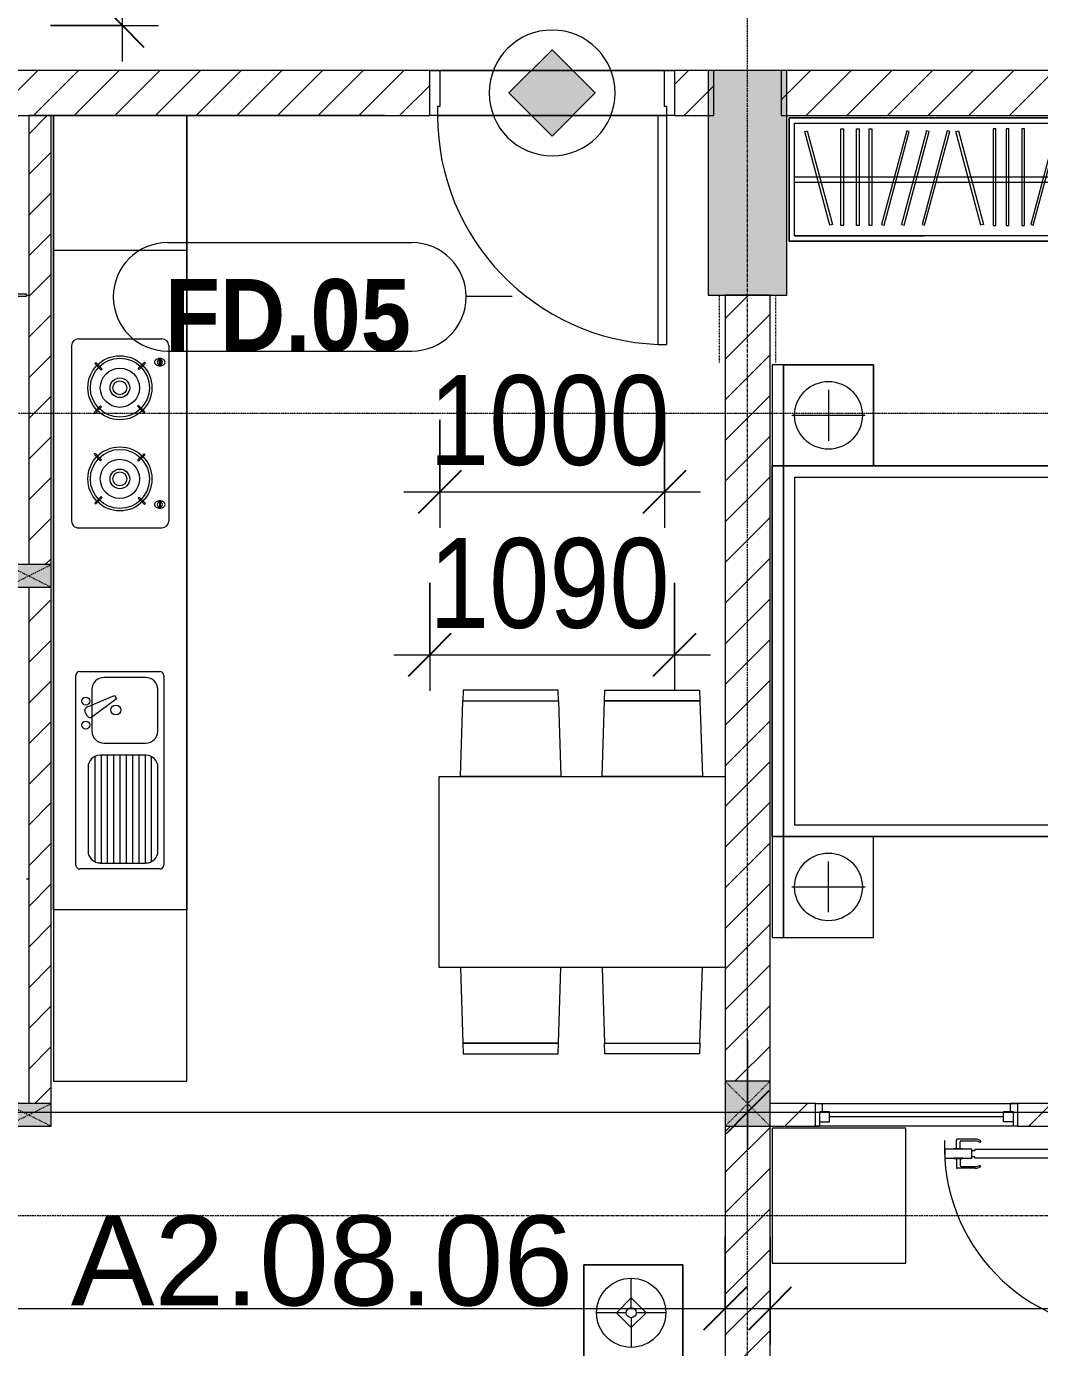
# Model space of a CAD drawing. Header units: millimetres. Extents: x 1591 to 239055, y -15958 to 83255.
# Drawn here: x 153622 to 158132, y 27851 to 33734 of the extents above; entities that cross this region are included whole.
import ezdxf

# ---------------------------------------------------------------- set-up
doc = ezdxf.new("R2010")
doc.units = ezdxf.units.MM
for name, pattern in [('Dash', [6, 3, -3]), ('Dash 1_8_', [6.35, 3.175, -3.175]), ('Dash Dot 3_16_', [7.9375, 4.7625, -1.5875, 0, -1.5875]), ('Grid Line', [22.225, 12.7, -3.175, 3.175, -3.175])]:
    doc.linetypes.add(name, pattern=pattern)
for name, color, linetype, lineweight in [('0-1', 250, 'Continuous', 5), ('A-ANNO-DIMS', 211, 'Continuous', 9), ('A-ANNO-DIMS-160', 211, 'Continuous', 9), ('A-ANNO-NOTE', 131, 'Continuous', 9), ('A-AREA', 32, 'Dash 1_8_', 9), ('A-AREA-IDEN', 2, 'Continuous', 9), ('A-DETL-GENF-1', 9, 'Continuous', 9), ('A-DETL-GENF-2', 1, 'Continuous', 9), ('A-DOOR-1', 254, 'Continuous', 9), ('A-DOOR-2', 9, 'Continuous', 9), ('A-DOOR-3', 1, 'Continuous', 9), ('A-DOOR-FRAM-1', 1, 'Continuous', 9), ('A-DOOR-IDEN', 31, 'Continuous', 9), ('A-FLOR-2', 9, 'Continuous', 9), ('A-GLAZ-1', 254, 'Continuous', 9), ('A-GLAZ-2', 9, 'Continuous', 9), ('A-GLAZ-CURT-1', 254, 'Continuous', 9), ('A-GLAZ-CURT-2', 9, 'Continuous', 9), ('A-WALL', 113, 'Continuous', 9), ('A-WALL-1', 253, 'Continuous', 18), ('A-WALL-2', 9, 'Continuous', 9), ('A-WALL-3', 113, 'Continuous', 18), ('A-WALL-PATT-1', 10, 'Continuous', 9), ('A-WALL-PATT-2', 111, 'Continuous', 9), ('G-ANNO-SYMB-1', 111, 'Dash Dot 3_16_', 18), ('G-IMPT-1', 254, 'Continuous', 9), ('I-FURN', 30, 'Continuous', 9), ('I-FURN-1', 254, 'Continuous', 9), ('S-COLS', 52, 'Continuous', 9), ('S-COLS-1', 52, 'Continuous', 5), ('S-COLS-2', 250, 'Continuous', 18), ('S-COLS-3', 254, 'Continuous', 9), ('S-COLS-4', 253, 'Continuous', 18), ('S-COLS-5', 52, 'Continuous', 18), ('S-COLS-HDLN', 52, 'Dash', 9), ('S-COLS-HDLN-1', 9, 'Dash', 9), ('S-GRID-1', 1, 'Grid Line', 9)]:
    doc.layers.add(name, color=color, linetype=linetype, lineweight=lineweight)
doc.styles.add('Arial_13', font='arial_0.ttf', dxfattribs={"height": 400})
doc.styles.add('Arial_B_5', font='arialbd_0.ttf', dxfattribs={"width": 0.9, "height": 320})
doc.styles.add('UTM Avo', font='UTM Avo.ttf', dxfattribs={"width": 0.9, "height": 400})
doc.dimstyles.new('1_Dim_chi_tiet_2_5', dxfattribs={"dimscale": 304.8, "dimtxt": 399.720379, "dimasz": 0.629921, "dimexe": 0.524934, "dimexo": 0.0625, "dimgap": 0.052493, "dimtad": 1, "dimdec": 0, "dimrnd": 5, "dimzin": 0, "dimdsep": 46, "dimtxsty": 'UTM Avo', "dimblk1": 'OBLIQUE', "dimblk2": 'OBLIQUE', "dimsah": 1, "dimcen": 0.09, "dimdle": 0.524934, "dimazin": 0, "dimtfac": 1, "dimtdec": 4, "dimtix": 1, "dimtmove": 0, "dimatfit": 3, "dimfxl": 1.049869, "dimfxlon": 1, "dimtvp": 1, "dimtolj": 1, "dimtzin": 0, "dimarcsym": 2})
pattern_1 = [(45, (0, 0), (-90.50967, 90.50967), [])]
pattern_2 = [(45, (95879.7, 0), (-90.50967, 90.50967), [])]

# ---------------------------------------------------------------- blocks, each defined once
blk = doc.blocks.new('NCV_TKTC_KET CAU_rvt-1-TKCS_MB TẦNG 6-8')
at = {"layer": 'S-COLS-1'}
blk.add_hatch(color=256, dxfattribs=at).paths.add_polyline_path([(60777.6, 32536.9), (61127.6, 32536.9), (61127.6, 33536.9), (60777.6, 33536.9)])
at = {"layer": 'S-COLS-2'}
for p, q in [((61127.6, 33536.9), (60777.6, 33536.9)), ((60777.6, 33536.9), (60777.6, 32536.9)), ((61127.6, 32536.9), (61127.6, 33536.9)), ((60777.6, 32536.9), (61127.6, 32536.9))]:
    blk.add_line(p, q, dxfattribs=at)
blk = doc.blocks.new('M_Fixed - 900 x 1400-901190-TKCS_MB TẦNG 6-8')
at = {"layer": 'A-GLAZ-2'}
for p, q in [((-450, 63), (-431, 63)), ((-431, 63), (-431, 0)), ((431, 63), (431, 0)), ((448.9, 63), (431, 63)), ((-431, 44), (-387, 44)), ((-387, 44), (-387, 0)), ((-387, 22), (387, 22)), ((387, 44), (387, 0)), ((431, 44), (387, 44)), ((-450, -37), (-418, -37)), ((-431, 0), (-387, 0)), ((-418, 0), (-418, -37)), ((387, 0), (431, 0)), ((418, 0), (418, -37)), ((450, -37), (418, -37))]:
    blk.add_line(p, q, dxfattribs=at)
blk = doc.blocks.new('GIUONG NGU-2TAB-1600x2000 - GIUONG NGU-2TAB-1600x2000-885815-TKCS_MB TẦNG 6-8')
at = {"layer": 'I-FURN-1'}
for p, q in [((458.5, 0), (8.5, 0)), ((8.5, 0), (8.5, -50)), ((458.5, -50), (458.5, 0)), ((2108.2, 0), (458.5, 0)), ((458.5, 0), (458.5, -50)), ((458.5, 0), (2108.2, 0)), ((2108.2, -50), (2108.2, 0)), ((458.5, -50), (8.5, -50)), ((8.5, -50), (8.5, -450.3)), ((8.5, -50), (458.5, -50)), ((458.5, -50), (8.5, -50)), ((8.5, -50), (8.5, -450.3)), ((458.5, -450.3), (458.5, -50)), ((2108.2, -50), (458.5, -50)), ((458.5, -50), (458.5, -1938.9)), ((458.5, -50), (2108.2, -50)), ((458.5, -1938.9), (458.5, -50)), ((458.5, -450.3), (458.5, -50)), ((458.5, -50), (2108.2, -50)), ((2558.2, 0), (2108.2, 0)), ((2108.2, 0), (2108.2, -50)), ((2558.2, -50), (2108.2, -50)), ((2108.2, -50), (2108.2, -450.3)), ((2108.2, -1938.9), (2108.2, -50)), ((2108.2, -50), (2558.2, -50)), ((2108.2, -50), (2558.2, -50)), ((2108.2, -450.3), (2108.2, -50)), ((2108.2, -50), (2108.2, -1938.9)), ((2558.2, -50), (2558.2, 0)), ((2558.2, -450.3), (2558.2, -50)), ((2558.2, -50), (2558.2, -450.3)), ((233.5, -86.8), (233.5, -413.5)), ((508.5, -100), (2058.2, -100)), ((508.5, -1938.9), (508.5, -100)), ((2058.2, -100), (2058.2, -1938.9)), ((2333.2, -86.8), (2333.2, -413.5)), ((120.2, -250.2), (346.8, -250.2)), ((2446.5, -250.2), (2219.8, -250.2)), ((8.5, -450.3), (458.5, -450.3)), ((8.5, -450.3), (458.5, -450.3)), ((2108.2, -450.3), (2558.2, -450.3)), ((2558.2, -450.3), (2108.2, -450.3)), ((1997.1, -2000), (569.6, -2000)), ((569.6, -2050), (1997.1, -2050)), ((1997.1, -2050), (569.6, -2050))]:
    blk.add_line(p, q, dxfattribs=at)
for centre in [(233.5, -250.2), (2333.2, -250.2)]:
    blk.add_circle(centre, 150.7, dxfattribs=at)
for centre, radius, start, end in [((569.6, -1938.9), 111.1, 180, 270), ((569.6, -1938.9), 111.1, 180, 270), ((569.6, -1938.9), 61.1, 180, 270), ((1997.1, -1938.9), 111.1, 270, 360), ((1997.1, -1938.9), 61.1, 270, 0), ((1997.1, -1938.9), 111.1, 270, 0)]:
    blk.add_arc(centre, radius, start, end, dxfattribs=at)
blk = doc.blocks.new('TU QUAN AO-SUITE ROOM_3 - TU QUAN AO-SUITE ROOM_3-885817-TKCS_MB TẦNG 6-8')
at = {"layer": 'I-FURN-1'}
for p, q in [((0, 0), (-550, 0)), ((-550, 0), (-550, -1500)), ((-550, -1500), (-550, 0)), ((-550, 0), (0, 0)), ((0, -1500), (0, 0)), ((0, 0), (0, -1500)), ((-550, -24), (-550, -576)), ((-526, -24), (-24, -24)), ((-526, -1476), (-526, -24)), ((-526, -24), (-526, -600)), ((-287, -24), (-287, -576)), ((-263, -24), (-263, -576)), ((-24, -24), (-24, -1476)), ((-478.3, -181.1), (-61.3, -69.4)), ((-58.2, -80.9), (-475.2, -192.7)), ((-61.3, -69.4), (-58.2, -80.9)), ((-480.1, -229.7), (-50.1, -229.7)), ((-480.1, -241.7), (-480.1, -229.7)), ((-475.2, -192.7), (-478.3, -181.1)), ((-50.1, -229.7), (-50.1, -241.7)), ((-50.1, -241.7), (-480.1, -241.7)), ((-480.1, -299.2), (-50.1, -299.2)), ((-480.1, -311.2), (-480.1, -299.2)), ((-50.1, -311.2), (-480.1, -311.2)), ((-50.1, -299.2), (-50.1, -311.2)), ((-480.1, -356.4), (-50.1, -356.4)), ((-480.1, -368.4), (-480.1, -356.4)), ((-50.1, -368.4), (-480.1, -368.4)), ((-475.2, -411.5), (-478.3, -423.1)), ((-58.2, -523.3), (-475.2, -411.5)), ((-50.1, -356.4), (-50.1, -368.4)), ((-478.3, -423.1), (-61.3, -534.9)), ((-475.2, -500.3), (-478.3, -511.9)), ((-478.3, -511.9), (-61.3, -623.6)), ((-58.2, -612.1), (-475.2, -500.3)), ((-61.3, -534.9), (-58.2, -523.3)), ((-287, -576), (-287, -1476)), ((-263, -576), (-263, -1476)), ((-526, -1476), (-526, -600)), ((-475.2, -591.5), (-478.3, -603.1)), ((-478.3, -603.1), (-61.3, -714.9)), ((-58.2, -703.3), (-475.2, -591.5)), ((-61.3, -623.6), (-58.2, -612.1)), ((-61.3, -714.9), (-58.2, -703.3)), ((-478.3, -853.9), (-61.3, -742.1)), ((-58.2, -753.7), (-475.2, -865.5)), ((-61.3, -742.1), (-58.2, -753.7)), ((-475.2, -865.5), (-478.3, -853.9)), ((-480.1, -908.6), (-480.1, -920.6)), ((-480.1, -908.6), (-480.1, -920.6)), ((-50.1, -908.6), (-480.1, -908.6)), ((-480.1, -920.6), (-50.1, -920.6)), ((-50.1, -920.6), (-50.1, -908.6)), ((-480.1, -965.8), (-480.1, -977.8)), ((-480.1, -965.8), (-480.1, -977.8)), ((-50.1, -965.8), (-480.1, -965.8)), ((-480.1, -977.8), (-50.1, -977.8)), ((-50.1, -977.8), (-50.1, -965.8)), ((-480.1, -1035.3), (-480.1, -1047.3)), ((-480.1, -1035.3), (-480.1, -1047.3)), ((-50.1, -1035.3), (-480.1, -1035.3)), ((-480.1, -1047.3), (-50.1, -1047.3)), ((-50.1, -1047.3), (-50.1, -1035.3)), ((-475.2, -1075.3), (-478.3, -1086.9)), ((-478.3, -1086.9), (-61.3, -1198.6)), ((-58.2, -1187.1), (-475.2, -1075.3)), ((-475.2, -1166.5), (-478.3, -1178.1)), ((-58.2, -1278.3), (-475.2, -1166.5)), ((-478.3, -1178.1), (-61.3, -1289.9)), ((-61.3, -1198.6), (-58.2, -1187.1)), ((-61.3, -1289.9), (-58.2, -1278.3)), ((-480.1, -1320.5), (-480.1, -1332.5)), ((-480.1, -1320.5), (-480.1, -1332.5)), ((-50.1, -1320.5), (-480.1, -1320.5)), ((-480.1, -1332.5), (-50.1, -1332.5)), ((-50.1, -1332.5), (-50.1, -1320.5)), ((-480.1, -1386.9), (-480.1, -1398.9)), ((-480.1, -1386.9), (-480.1, -1398.9)), ((-50.1, -1386.9), (-480.1, -1386.9)), ((-480.1, -1398.9), (-50.1, -1398.9)), ((-50.1, -1398.9), (-50.1, -1386.9)), ((-550, -1500), (0, -1500)), ((0, -1500), (-550, -1500)), ((-24, -1476), (-526, -1476))]:
    blk.add_line(p, q, dxfattribs=at)
blk = doc.blocks.new('MAY GIAT - MAY GIAT_dwg-348053-TKCS_MB TẦNG 6-8')
at = {"layer": 'G-IMPT-1', "flags": 128}
blk.add_lwpolyline([(5, 596.6), (5, 2.3), (605, 2.3), (605, 596.6)], close=True, dxfattribs=at)
blk = doc.blocks.new('MAY GIAT - MAY GIAT-348233-TKCS_MB TẦNG 6-8')
at = {"layer": 'I-FURN-1'}
for p, q in [((5, 596.6), (5, 2.3)), ((605, 596.6), (5, 596.6)), ((605, 2.3), (605, 596.6)), ((5, 2.3), (605, 2.3))]:
    blk.add_line(p, q, dxfattribs=at)
blk.add_blockref('MAY GIAT - MAY GIAT_dwg-348053-TKCS_MB TẦNG 6-8', (0, 0))
blk = doc.blocks.new('HE BEP A - HE BEP A-885794-TKCS_MB TẦNG 6-8')
at = {"layer": 'I-FURN'}
for p, q in [((765.9, 605.3), (3.5, 605.3)), ((3.5, 605.3), (3.5, 11)), ((765.9, 11), (765.9, 605.3)), ((765.9, 605.3), (4303.5, 605.3)), ((765.9, 11), (765.9, 605.3)), ((3703.5, 605.3), (3703.5, 11)), ((948.4, 131.7), (948.4, 487.8)), ((965.9, 505.3), (1810.5, 505.3)), ((1828, 487.8), (1828, 131.7)), ((2467.5, 494.2), (2467.5, 122.2)), ((3279.1, 524.2), (2497.5, 524.2)), ((3309.1, 494.2), (3309.1, 122.2)), ((979.9, 419.9), (1450.3, 419.9)), ((1401.8, 451.1), (1028.4, 451.1)), ((1747.9, 434.2), (1562.5, 434.2)), ((1706.2, 324.4), (1627.3, 429.4)), ((1644.6, 463.3), (1632.2, 456.1)), ((1670.1, 454.1), (1721.6, 333.3)), ((2578, 421.2), (2573.6, 416.8)), ((2573.6, 416.8), (2602.8, 387.7)), ((2607.1, 392.1), (2578, 421.2)), ((2795.6, 424), (2766.5, 394.9)), ((2770.8, 390.5), (2800, 419.6)), ((2800, 419.6), (2795.6, 424)), ((2976.7, 419.6), (2981.1, 424)), ((3005.8, 390.5), (2976.7, 419.6)), ((2981.1, 424), (3010.2, 394.9)), ((3169.5, 392.1), (3198.6, 421.2)), ((3203, 416.8), (3173.9, 387.7)), ((3198.6, 421.2), (3203, 416.8)), ((975, 397.7), (975, 193.3)), ((975, 391.9), (1455.1, 391.9)), ((975, 363.9), (1455.1, 363.9)), ((1455.1, 193.3), (1455.1, 397.7)), ((1509.1, 380.9), (1509.1, 194.2)), ((1801.3, 194.2), (1801.3, 380.9)), ((2602.8, 387.7), (2607.1, 392.1)), ((2766.5, 394.9), (2770.8, 390.5)), ((3010.2, 394.9), (3005.8, 390.5)), ((3173.9, 387.7), (3169.5, 392.1)), ((975, 335.9), (1455.1, 335.9)), ((975, 307.9), (1455.1, 307.9)), ((1721.6, 333.3), (1706.2, 324.4)), ((975, 279.9), (1455.1, 279.9)), ((975, 251.9), (1455.1, 251.9)), ((975, 223.9), (1455.1, 223.9)), ((975, 195.9), (1455.1, 195.9)), ((2570.9, 199.3), (2600, 228.4)), ((2575.3, 194.9), (2570.9, 199.3)), ((2604.4, 224), (2575.3, 194.9)), ((2600, 228.4), (2604.4, 224)), ((2763.7, 226.8), (2768.1, 231.2)), ((2792.8, 197.7), (2763.7, 226.8)), ((2768.1, 231.2), (2797.2, 202)), ((2797.2, 202), (2792.8, 197.7)), ((3008.5, 231.2), (2979.4, 202)), ((2979.4, 202), (2983.8, 197.7)), ((2983.8, 197.7), (3012.9, 226.8)), ((3012.9, 226.8), (3008.5, 231.2)), ((3176.6, 228.4), (3172.2, 224)), ((3172.2, 224), (3201.4, 194.9)), ((3205.8, 199.3), (3176.6, 228.4)), ((3201.4, 194.9), (3205.8, 199.3)), ((981.5, 167.9), (1448.7, 167.9)), ((1028.4, 139.9), (1401.8, 139.9)), ((1562.5, 140.8), (1747.9, 140.8)), ((2555.1, 133.3), (2555.1, 129.3)), ((2587.6, 133.3), (2555.1, 133.3)), ((2555.1, 129.3), (2587.6, 129.3)), ((2587.6, 129.3), (2587.6, 133.3)), ((3189, 129.3), (3189, 133.3)), ((3189, 133.3), (3221.5, 133.3)), ((3221.5, 129.3), (3189, 129.3)), ((3221.5, 133.3), (3221.5, 129.3)), ((1810.5, 114.2), (965.9, 114.2)), ((3279.1, 92.2), (2497.5, 92.2)), ((3.5, 11), (765.9, 11)), ((4303.5, 11), (765.9, 11))]:
    blk.add_line(p, q, dxfattribs=at)
for centre, radius in [((1589.4, 460.9), 17.8), ((1696.1, 460.9), 17.8), ((2685.4, 309.4), 142.6), ((2685.4, 309.4), 131.3), ((3091.2, 309.4), 142.6), ((3091.2, 309.4), 131.3), ((2685.4, 309.4), 87.2), ((2685.4, 309.4), 43.6), ((3091.2, 309.4), 87.2), ((3091.2, 309.4), 43.6), ((1656.3, 327.5), 22.2), ((2685.4, 309.4), 30.9), ((3091.2, 309.4), 30.9)]:
    blk.add_circle(centre, radius, dxfattribs=at)
for centre, radius, start, end in [((965.9, 487.8), 17.5, 90, 180), ((1810.5, 487.8), 17.5, 0, 90), ((2497.5, 494.2), 30, 90, 180), ((3279.1, 494.2), 30, 360, 90), ((1028.4, 397.7), 53.3, 90, 180), ((1401.8, 397.7), 53.3, 360, 90), ((1562.5, 380.9), 53.3, 90, 180), ((1641, 440.7), 17.8, 119.9521, 219.46175), ((1653.4, 447.9), 17.8, 20.53791, 119.9521), ((1747.9, 380.9), 53.3, 360, 90), ((1028.4, 193.3), 53.3, 180, 270), ((1401.8, 193.3), 53.3, 270, 360), ((1562.5, 194.2), 53.3, 180, 270), ((1747.9, 194.2), 53.3, 270, 360), ((965.9, 131.7), 17.5, 180, 270), ((1810.5, 131.7), 17.5, 270, 360), ((2497.5, 122.2), 30, 180, 270), ((2588.6, 131.7), 33.5, 163.94189, 180), ((2588.6, 131.7), 33.5, 180, 196.05811), ((2580.1, 134.1), 24.7, 145.20397, 163.94189), ((2580.1, 129.2), 24.7, 196.05811, 214.79603), ((2571.3, 131.3), 11.6, 9.9102, 170.0898), ((2571.3, 131.3), 11.6, 189.71775, 350.28225), ((2574.8, 137.9), 18.1, 120.79762, 145.20397), ((2571.4, 143.6), 11.5, 90, 120.79762), ((2571.4, 143.6), 11.5, 59.20238, 90), ((2568, 137.9), 18.1, 34.79603, 59.20238), ((2562.6, 134.1), 24.7, 16.05811, 34.79603), ((2562.6, 129.2), 24.7, 325.20397, 343.94189), ((2554.1, 131.7), 33.5, 0, 16.05811), ((2554.1, 131.7), 33.5, 343.94189, 0), ((3222.5, 131.7), 33.5, 163.94189, 180), ((3222.5, 131.7), 33.5, 180, 196.05811), ((3214, 134.1), 24.7, 145.20397, 163.94189), ((3214, 129.2), 24.7, 196.05811, 214.79603), ((3208.7, 137.9), 18.1, 120.79762, 145.20397), ((3205.3, 131.3), 11.6, 9.9102, 170.0898), ((3205.3, 131.3), 11.6, 189.71775, 350.28225), ((3205.3, 143.6), 11.5, 90, 120.79762), ((3205.3, 143.6), 11.5, 59.20238, 90), ((3201.9, 137.9), 18.1, 34.79603, 59.20238), ((3196.5, 134.1), 24.7, 16.05811, 34.79603), ((3196.5, 129.2), 24.7, 325.20397, 343.94189), ((3188, 131.7), 33.5, 0, 16.05811), ((3188, 131.7), 33.5, 343.94189, 0), ((3279.1, 122.2), 30, 270, 360), ((2574.8, 125.5), 18.1, 214.79603, 239.20238), ((2571.4, 119.8), 11.5, 239.20238, 270), ((2571.4, 119.8), 11.5, 270, 300.79762), ((2568, 125.5), 18.1, 300.79762, 325.20397), ((3208.7, 125.5), 18.1, 214.79603, 239.20238), ((3205.3, 119.8), 11.5, 239.20238, 270), ((3205.3, 119.8), 11.5, 270, 300.79762), ((3201.9, 125.5), 18.1, 300.79762, 325.20397)]:
    blk.add_arc(centre, radius, start, end, dxfattribs=at)
at = {"layer": 'I-FURN-1'}
for p, q in [((4303.5, 605.3), (3.5, 605.3)), ((3.5, 605.3), (3.5, 11)), ((3.5, 11), (4303.5, 11))]:
    blk.add_line(p, q, dxfattribs=at)
blk = doc.blocks.new('RES_BAN AN 1 - RES_BAN AN 1-V31-TKCS_MB TẦNG 6-8')
at = {"layer": 'I-FURN-1'}
for p, q in [((-425, 1275), (425, 1275)), ((-425, 1.8), (-425, 1275)), ((425, 1275), (425, 1.8)), ((-425, 1180), (-761.9, 1168.8)), ((-425, 732.5), (-425, 1180)), ((425, 1180), (761.9, 1168.8)), ((425, 732.5), (425, 1180)), ((-761.9, 1168.8), (-809.6, 1167.2)), ((-809.6, 1167.2), (-809.6, 745.3)), ((-761.9, 1168.8), (-761.9, 743.8)), ((-761.9, 743.8), (-761.9, 1168.8)), ((761.9, 1168.8), (761.9, 743.8)), ((761.9, 1168.8), (761.9, 743.8)), ((809.6, 1167.2), (761.9, 1168.8)), ((809.6, 745.3), (809.6, 1167.2)), ((-809.6, 745.3), (-761.9, 743.8)), ((-761.9, 743.8), (-425, 732.5)), ((761.9, 743.8), (425, 732.5)), ((761.9, 743.8), (809.6, 745.3)), ((-809.6, 536.9), (-761.9, 538.5)), ((-809.6, 115.1), (-809.6, 536.9)), ((-425, 549.7), (-761.9, 538.5)), ((-761.9, 538.5), (-761.9, 113.5)), ((-761.9, 538.5), (-761.9, 113.5)), ((-425, 102.3), (-425, 549.7)), ((425, 549.7), (761.9, 538.5)), ((425, 102.3), (425, 549.7)), ((761.9, 538.5), (761.9, 113.5)), ((761.9, 538.5), (809.6, 536.9)), ((761.9, 113.5), (761.9, 538.5)), ((809.6, 536.9), (809.6, 115.1)), ((-761.9, 113.5), (-809.6, 115.1)), ((-761.9, 113.5), (-425, 102.3)), ((761.9, 113.5), (425, 102.3)), ((809.6, 115.1), (761.9, 113.5))]:
    blk.add_line(p, q, dxfattribs=at)
blk = doc.blocks.new('LOBBY_SOFA_1 - LOBBY_SOFA_1-V32-TKCS_MB TẦNG 6-8')
at = {"layer": 'I-FURN'}
for p, q in [((-2556, -4.9), (-2556, -660)), ((-708, -660), (-708, -4.9)), ((-2457, -66), (-2457, -660)), ((-807, -66), (-2457, -66)), ((-807, -660), (-807, -66)), ((-807, -143), (-2457, -143)), ((-1907, -143), (-1907, -660)), ((-1357, -143), (-1357, -660)), ((-3128.2, -193.5), (-2688.2, -193.5)), ((-3128.2, -633.5), (-3128.2, -193.5)), ((-2688.2, -193.5), (-2688.2, -633.5)), ((-575.9, -193.5), (-575.9, -633.5)), ((-135.9, -193.5), (-575.9, -193.5)), ((-135.9, -633.5), (-135.9, -193.5)), ((-2915.4, -269), (-2915.4, -401)), ((-348.6, -269), (-348.6, -401)), ((-2915.4, -357), (-2981.4, -423)), ((-2849.4, -423), (-2915.4, -357)), ((-414.6, -423), (-348.6, -357)), ((-348.6, -357), (-282.6, -423)), ((-2937.4, -423), (-3069.4, -423)), ((-2981.4, -423), (-2915.4, -489)), ((-2915.4, -489), (-2849.4, -423)), ((-2915.4, -445), (-2915.4, -577)), ((-2893.4, -423), (-2761.4, -423)), ((-370.6, -423), (-502.6, -423)), ((-348.6, -489), (-414.6, -423)), ((-282.6, -423), (-348.6, -489)), ((-348.6, -445), (-348.6, -577)), ((-326.6, -423), (-194.6, -423)), ((-2688.2, -633.5), (-3128.2, -633.5)), ((-575.9, -633.5), (-135.9, -633.5)), ((-2556, -660), (-708, -660)), ((-1160.3, -1020.5), (-2128.3, -1020.5)), ((-2172.3, -1064.5), (-2172.3, -1504.5)), ((-1116.3, -1504.5), (-1116.3, -1064.5)), ((-2128.3, -1548.5), (-1160.3, -1548.5))]:
    blk.add_line(p, q, dxfattribs=at)
for centre, radius in [((-2915.4, -423), 154), ((-348.6, -423), 154), ((-2915.4, -423), 22), ((-348.6, -423), 22)]:
    blk.add_circle(centre, radius, dxfattribs=at)
for centre, start, end in [((-2128.3, -1064.5), 90, 180), ((-1160.3, -1064.5), 0, 90), ((-2128.3, -1504.5), 180, 270), ((-1160.3, -1504.5), 270, 0)]:
    blk.add_arc(centre, 44, start, end, dxfattribs=at)
at = {"layer": 'I-FURN-1'}
for p, q in [((-2556, -4.9), (-2556, -660)), ((-708, -660), (-708, -4.9)), ((-2688.2, -193.5), (-3128.2, -193.5)), ((-3128.2, -193.5), (-3128.2, -633.5)), ((-2688.2, -633.5), (-2688.2, -193.5)), ((-135.9, -193.5), (-575.9, -193.5)), ((-575.9, -193.5), (-575.9, -633.5)), ((-135.9, -633.5), (-135.9, -193.5)), ((-3128.2, -633.5), (-2688.2, -633.5)), ((-575.9, -633.5), (-135.9, -633.5)), ((-2556, -660), (-708, -660)), ((-1160.3, -1020.5), (-2128.3, -1020.5)), ((-2172.3, -1064.5), (-2172.3, -1504.5)), ((-1116.3, -1504.5), (-1116.3, -1064.5)), ((-2128.3, -1548.5), (-1160.3, -1548.5))]:
    blk.add_line(p, q, dxfattribs=at)
for centre, start, end in [((-2128.3, -1064.5), 90, 180), ((-1160.3, -1064.5), 0, 90), ((-2128.3, -1504.5), 180, 270), ((-1160.3, -1504.5), 270, 0)]:
    blk.add_arc(centre, 44, start, end, dxfattribs=at)
blk = doc.blocks.new('System Panel - Glazed-647900-TKCS_MB TẦNG 6-8')
at = {"layer": 'A-GLAZ-CURT-2'}
for p, q in [((221.3, 5), (-221.3, 5)), ((-221.3, 5), (-221.3, -5)), ((221.3, -5), (221.3, 5)), ((-221.3, -5), (221.3, -5))]:
    blk.add_line(p, q, dxfattribs=at)
blk = doc.blocks.new('G1_SOF - BO TRU - 100x200-745959-TKCS_MB TẦNG 6-8')
at = {"layer": 'S-COLS'}
blk.add_hatch(color=256, dxfattribs=at).paths.add_polyline_path([(-50, 100), (-50, -100), (50, -100), (50, 100)])
at = {"layer": 'S-COLS-4'}
for p, q in [((50, 100), (-50, 100)), ((-50, 100), (-50, -100)), ((50, -100), (50, 100)), ((-50, -100), (50, -100))]:
    blk.add_line(p, q, dxfattribs=at)
at = {"layer": 'S-COLS-HDLN-1'}
for p, q in [((50, 100), (-50, -100)), ((-50, 100), (50, -100))]:
    blk.add_line(p, q, dxfattribs=at)
blk = doc.blocks.new('DOOR_CW_01 CANH MO-PANEL KINH - DIG_01-900x2200-CỬA NHÔM KÍNH-901215-TKCS_MB TẦNG 6-8')
at = {"layer": 'A-DETL-GENF-1'}
for p, q in [((-397, -182), (-397, -62)), ((-397, -62), (-357, -62)), ((-357, -62), (-357, -182)), ((-357, -182), (-397, -182)), ((-397, -196), (-391, -196)), ((-397, -738), (-397, -196)), ((-391, -196), (-391, -182)), ((-391, -182), (-363, -182)), ((-363, -182), (-363, -196)), ((-357, -196), (-363, -196)), ((-357, -196), (-357, -738)), ((-442, -737), (-442, -816.5)), ((-434, -799.5), (-434, -737)), ((-433.9, -711.2), (-427.3, -715.8)), ((-397, -738), (-391, -738)), ((-357, -752), (-397, -752)), ((-397, -752), (-397, -872)), ((-391, -752), (-391, -738)), ((-363, -752), (-391, -752)), ((-357, -738), (-363, -738)), ((-363, -738), (-363, -752)), ((-357, -872), (-357, -752)), ((-320.1, -711.2), (-326.7, -715.8)), ((-320, -799.5), (-320, -737)), ((-312, -737), (-312, -816.5)), ((-399, -820.5), (-438, -820.5)), ((-399, -803.5), (-430, -803.5)), ((-399, -792.2), (-399, -831.8)), ((-397, -792.2), (-399, -792.2)), ((-397, -792.2), (-397, -831.8)), ((-357, -792.2), (-357, -831.8)), ((-357, -792.2), (-355, -792.2)), ((-355, -792.2), (-355, -831.8)), ((-355, -803.5), (-324, -803.5)), ((-355, -820.5), (-316, -820.5)), ((-399, -831.8), (-397, -831.8)), ((-397, -872), (-357, -872)), ((-355, -831.8), (-357, -831.8))]:
    blk.add_line(p, q, dxfattribs=at)
blk.add_circle((-407, -60), 10, dxfattribs=at)
for centre, radius, start, end in [((-407, -60), 814, 268, 0), ((-397, -737), 45, 145, 180), ((-397, -737), 37, 145, 180), ((-357, -737), 37, 0, 35), ((-357, -737), 45, 360, 35), ((-438, -816.5), 4, 180, 270), ((-430, -799.5), 4, 180, 270), ((-324, -799.5), 4, 270, 0), ((-316, -816.5), 4, 270, 0)]:
    blk.add_arc(centre, radius, start, end, dxfattribs=at)
at = {"layer": 'A-DOOR-2'}
for p, q in [((-450, -50), (-450, 50)), ((-450, 50), (-400, 50)), ((-400, 50), (-400, 0)), ((400, 0), (400, 50)), ((400, 50), (450, 50)), ((450, 50), (450, -50)), ((-410, -50), (-450, -50)), ((-410, 0), (-410, -50)), ((-400, 0), (-410, 0)), ((-407, -50), (-382, -50)), ((410, 0), (400, 0)), ((410, -50), (410, 0)), ((450, -50), (410, -50))]:
    blk.add_line(p, q, dxfattribs=at)
blk = doc.blocks.new('NCV_TKTC_TANG 6 - 8_rvt-2-TKCS_MB TẦNG 6-8')
at = {"layer": 'A-WALL-PATT-1'}
h = blk.add_hatch(dxfattribs=at)
h.set_pattern_fill('FP_1', color=256, style=0, pattern_type=2)
h.set_pattern_definition(pattern_1)
h.paths.add_polyline_path([(57848.4, 28936.9), (57852.6, 28936.9), (57852.6, 31236.9), (57752.6, 31236.9), (57752.6, 28936.9)])
h.paths.add_polyline_path([(57852.6, 31336.9), (57852.6, 33336.9), (57752.6, 33336.9), (57752.6, 31336.9), (57757.3, 31336.9)])
h = blk.add_hatch(dxfattribs=at)
h.set_pattern_fill('FP_1', color=256, style=0, pattern_type=2)
h.set_pattern_definition(pattern_1)
h.paths.add_polyline_path([(65852.6, 28836.9), (65852.6, 28936.9), (65054.2, 28936.9), (65054.2, 28836.9), (65785.9, 28836.9)])
h.paths.add_polyline_path([(64254.2, 28836.9), (64254.2, 28936.9), (63954.6, 28936.9), (63954.6, 28836.9), (64173.9, 28836.9)])
h.paths.add_polyline_path([(62752.6, 28836.9), (63054.6, 28836.9), (63054.6, 28936.9), (62752.6, 28936.9), (62752.6, 28861.8)])
h.paths.add_polyline_path([(62552.6, 28836.9), (62552.6, 28936.9), (62154.6, 28936.9), (62154.6, 28836.9)])
h.paths.add_polyline_path([(61052.6, 28836.9), (61254.6, 28836.9), (61254.6, 28936.9), (61052.6, 28936.9)])
at = {"layer": 'A-FLOR-2'}
for p, q in [((60582.6, 33536.9), (59582.6, 33536.9)), ((57862.6, 33336.9), (57852.6, 33336.9)), ((58456.9, 33336.9), (57862.6, 33336.9)), ((59337.8, 33336.9), (58456.9, 33336.9)), ((60592.6, 33336.9), (59572.6, 33336.9)), ((59572.6, 33336.9), (60592.6, 33336.9)), ((57742.6, 32536.9), (57752.6, 32536.9)), ((57752.6, 29936.9), (57742.6, 29936.9))]:
    blk.add_line(p, q, dxfattribs=at)
at = {"layer": 'A-WALL-1'}
for p, q in [((57752.6, 33336.9), (57752.6, 31336.9)), ((57852.6, 33336.9), (57752.6, 33336.9)), ((57852.6, 31336.9), (57852.6, 33336.9)), ((57752.6, 31236.9), (57752.6, 28936.9)), ((57852.6, 28936.9), (57852.6, 31236.9)), ((61254.6, 28936.9), (61052.6, 28936.9)), ((61254.6, 28836.9), (61254.6, 28936.9)), ((62552.6, 28936.9), (62154.6, 28936.9)), ((62154.6, 28936.9), (62154.6, 28836.9)), ((61052.6, 28836.9), (61254.6, 28836.9)), ((62154.6, 28836.9), (62552.6, 28836.9))]:
    blk.add_line(p, q, dxfattribs=at)
at = {"layer": 'A-WALL-2'}
for p, q in [((61254.6, 28936.9), (62154.6, 28936.9)), ((62154.6, 28836.9), (61254.6, 28836.9))]:
    blk.add_line(p, q, dxfattribs=at)
at = {"layer": 'A-DOOR-1', "rotation": 269.9999999999989}
blk.add_blockref('DOOR_CW_01 CANH MO-PANEL KINH - DIG_01-900x2200-CỬA NHÔM KÍNH-901215-TKCS_MB TẦNG 6-8', (62702.6, 28336.9), dxfattribs=at)
at = {"layer": 'A-GLAZ-1', "rotation": 180}
blk.add_blockref('M_Fixed - 900 x 1400-901190-TKCS_MB TẦNG 6-8', (61704.6, 28899.9), dxfattribs=at)
at = {"layer": 'A-GLAZ-CURT-1', "rotation": 180}
blk.add_blockref('System Panel - Glazed-647900-TKCS_MB TẦNG 6-8', (57521.3, 32536.9), dxfattribs=at)
at = {"layer": 'I-FURN-1'}
for name, p, rotation in [('HE BEP A - HE BEP A-885794-TKCS_MB TẦNG 6-8', (58467.9, 29033.4), 90.00000000000026), ('TU QUAN AO-SUITE ROOM_3 - TU QUAN AO-SUITE ROOM_3-885817-TKCS_MB TẦNG 6-8', (61137.6, 33326.9), 89.9999999999998), ('GIUONG NGU-2TAB-1600x2000 - GIUONG NGU-2TAB-1600x2000-885815-TKCS_MB TẦNG 6-8', (61062.6, 29668.6), 90.00000000000065), ('RES_BAN AN 1 - RES_BAN AN 1-V31-TKCS_MB TẦNG 6-8', (60854.3, 29968.2), 90.00000000000026), ('MAY GIAT - MAY GIAT-348233-TKCS_MB TẦNG 6-8', (61659.2, 28222), 90), ('LOBBY_SOFA_1 - LOBBY_SOFA_1-V32-TKCS_MB TẦNG 6-8', (60857.5, 25090.4), 270.0000000000005)]:
    blk.add_blockref(name, p, dxfattribs=dict(at, rotation=rotation))
at = {"layer": 'S-COLS-3', "rotation": 89.99999999999945}
for p in [(57752.6, 31286.9), (57752.6, 28886.9)]:
    blk.add_blockref('G1_SOF - BO TRU - 100x200-745959-TKCS_MB TẦNG 6-8', p, dxfattribs=at)
blk = doc.blocks.new('G1_SOF - BO TRU - 200x200-3056268-TKCS_MB TẦNG 6-8')
at = {"layer": 'S-COLS'}
blk.add_hatch(color=256, dxfattribs=at).paths.add_polyline_path([(100, -100), (100, 100), (-100, 100), (-100, -100)])
at = {"layer": 'S-COLS-5'}
for p, q in [((100, 100), (-100, 100)), ((-100, 100), (-100, -100)), ((100, -100), (100, 100)), ((-100, -100), (100, -100))]:
    blk.add_line(p, q, dxfattribs=at)
at = {"layer": 'S-COLS-HDLN'}
for p, q in [((100, 100), (-100, -100)), ((-100, 100), (100, -100))]:
    blk.add_line(p, q, dxfattribs=at)
blk = doc.blocks.new('FD_05 - FD_05-1000x2200mm-835433-TKCS_MB TẦNG 6-8')
at = {"layer": 'A-DETL-GENF-2'}
for p, q in [((510, -100), (470, -100)), ((470, -100), (470, -1120)), ((510, -1120), (510, -100)), ((470, -1120), (510, -1120))]:
    blk.add_line(p, q, dxfattribs=at)
blk.add_arc((510, -100), 1020, 180, 267.75253, dxfattribs=at)
at = {"layer": 'A-DOOR-FRAM-1'}
for p, q in [((-545, 100), (-500, 100)), ((-545, -100), (-545, 100)), ((-500, 100), (-500, -60)), ((500, 100), (545, 100)), ((500, -60), (500, 100)), ((545, 100), (545, -100)), ((-510, -100), (-545, -100)), ((-500, -60), (-510, -60)), ((-510, -60), (-510, -100)), ((510, -60), (500, -60)), ((510, -100), (510, -60)), ((545, -100), (510, -100))]:
    blk.add_line(p, q, dxfattribs=at)
blk = doc.blocks.new('DIMBLOCK32-TKCS_MB TẦNG 6-8')
at = {"layer": 'A-ANNO-DIMS-160'}
for p, q in [((148632.3, 29218.9), (148632.3, 28738.9)), ((148632.3, 28898.9), (148632.3, 29218.9)), ((156832.3, 29218.9), (156832.3, 28738.9)), ((156832.3, 28898.9), (156832.3, 29218.9)), ((148632.3, 28898.9), (156832.3, 28898.9))]:
    blk.add_line(p, q, dxfattribs=at)
at = {"layer": 'A-ANNO-DIMS-160', "lineweight": 25}
for p, q in [((148632.3, 28898.9), (148728.3, 28994.9)), ((156832.3, 28898.9), (156928.3, 28994.9)), ((148632.3, 28898.9), (148536.3, 28802.9)), ((156832.3, 28898.9), (156736.3, 28802.9))]:
    blk.add_line(p, q, dxfattribs=at)
at = {"layer": 'A-ANNO-DIMS-160', "color": 0, "insert": (152184.5, 29418.5), "char_height": 400, "width": 1314.636, "attachment_point": 1, "line_spacing_factor": 1.110334, "style": 'UTM Avo'}
blk.add_mtext('8200', dxfattribs=at)
blk = doc.blocks.new('_Oblique')
at = {"color": 0, "linetype": 'ByBlock', "lineweight": -2}
blk.add_line((-0.5, -0.5), (0.5, 0.5), dxfattribs=at)
blk = doc.blocks.new('DIMBLOCK33-TKCS_MB TẦNG 6-8')
at = {"layer": 'A-ANNO-DIMS-160'}
for p, q in [((156832.3, 29218.9), (156832.3, 28738.9)), ((156832.3, 28898.9), (156832.3, 29218.9)), ((165032.3, 29218.9), (165032.3, 28738.9)), ((165032.3, 28898.9), (165032.3, 29218.9)), ((156832.3, 28898.9), (165032.3, 28898.9))]:
    blk.add_line(p, q, dxfattribs=at)
at = {"layer": 'A-ANNO-DIMS-160', "lineweight": 25}
for p, q in [((156832.3, 28898.9), (156928.3, 28994.9)), ((165032.3, 28898.9), (165128.3, 28994.9)), ((156832.3, 28898.9), (156736.3, 28802.9)), ((165032.3, 28898.9), (164936.3, 28802.9))]:
    blk.add_line(p, q, dxfattribs=at)
at = {"layer": 'A-ANNO-DIMS-160', "color": 0, "insert": (160384.5, 29418.5), "char_height": 400, "width": 1314.636, "attachment_point": 1, "line_spacing_factor": 1.110334, "style": 'UTM Avo'}
blk.add_mtext('8200', dxfattribs=at)
blk = doc.blocks.new('HDNDCT_GHI CHÚ CỬA CHỐNG CHÁY EI30 - HDNDCT_GHI CHÚ CỬA CHỐNG CHÁY EI30-2461928-TKCS_MB TẦNG 6-8')
at = {"layer": 'A-ANNO-NOTE'}
blk.add_hatch(color=256, dxfattribs=at).paths.add_polyline_path([(-1.2, 0), (0, 1.2), (1.2, 0), (0, -1.2)])
for p, q in [((0, 1.2), (-1.2, 0)), ((1.2, 0), (0, 1.2)), ((-1.2, 0), (0, -1.2)), ((0, -1.2), (1.2, 0))]:
    blk.add_line(p, q, dxfattribs=at)
for start, end in [(360, 180), (180, 360)]:
    blk.add_arc((0, 0), 1.75, start, end, dxfattribs=at)
blk = doc.blocks.new('DIMBLOCK113-TKCS_MB TẦNG 6-8')
at = {"layer": 'A-ANNO-DIMS-160'}
for p, q in [((148732.3, 28344.6), (148732.3, 27864.6)), ((148732.3, 28024.6), (148732.3, 28344.6)), ((156732.3, 28344.6), (156732.3, 27864.6)), ((156732.3, 28024.6), (156732.3, 28344.6)), ((148572.3, 28024.6), (156892.3, 28024.6))]:
    blk.add_line(p, q, dxfattribs=at)
at = {"layer": 'A-ANNO-DIMS-160', "lineweight": 25}
for p, q in [((148732.3, 28024.6), (148828.3, 28120.6)), ((156732.3, 28024.6), (156828.3, 28120.6)), ((148732.3, 28024.6), (148636.3, 27928.6)), ((156732.3, 28024.6), (156636.3, 27928.6))]:
    blk.add_line(p, q, dxfattribs=at)
at = {"layer": 'A-ANNO-DIMS-160', "color": 0, "insert": (152184.5, 28544.2), "char_height": 400, "width": 1314.636, "attachment_point": 1, "line_spacing_factor": 1.110334, "style": 'UTM Avo'}
blk.add_mtext('8000', dxfattribs=at)
blk = doc.blocks.new('DIMBLOCK114-TKCS_MB TẦNG 6-8')
at = {"layer": 'A-ANNO-DIMS-160'}
for p, q in [((156932.3, 28344.6), (156932.3, 27864.6)), ((156932.3, 28024.6), (156932.3, 28344.6)), ((164932.3, 28344.6), (164932.3, 27864.6)), ((164932.3, 28024.6), (164932.3, 28344.6)), ((156772.3, 28024.6), (165092.3, 28024.6))]:
    blk.add_line(p, q, dxfattribs=at)
at = {"layer": 'A-ANNO-DIMS-160', "lineweight": 25}
for p, q in [((156932.3, 28024.6), (157028.3, 28120.6)), ((164932.3, 28024.6), (165028.3, 28120.6)), ((156932.3, 28024.6), (156836.3, 27928.6)), ((164932.3, 28024.6), (164836.3, 27928.6))]:
    blk.add_line(p, q, dxfattribs=at)
at = {"layer": 'A-ANNO-DIMS-160', "color": 0, "insert": (160384.5, 28544.2), "char_height": 400, "width": 1314.636, "attachment_point": 1, "line_spacing_factor": 1.110334, "style": 'UTM Avo'}
blk.add_mtext('8000', dxfattribs=at)
blk = doc.blocks.new('DIMBLOCK167-TKCS_MB TẦNG 6-8')
at = {"layer": 'A-ANNO-DIMS-160'}
for p, q in [((155417.3, 31255.6), (155417.3, 30775.6)), ((155417.3, 30935.6), (155417.3, 31255.6)), ((156507.3, 31255.6), (156507.3, 30775.6)), ((156507.3, 30935.6), (156507.3, 31255.6)), ((155257.3, 30935.6), (156667.3, 30935.6))]:
    blk.add_line(p, q, dxfattribs=at)
at = {"layer": 'A-ANNO-DIMS-160', "lineweight": 25}
for p, q in [((155417.3, 30935.6), (155513.3, 31031.6)), ((156507.3, 30935.6), (156603.3, 31031.6)), ((155417.3, 30935.6), (155321.3, 30839.6)), ((156507.3, 30935.6), (156411.3, 30839.6))]:
    blk.add_line(p, q, dxfattribs=at)
at = {"layer": 'A-ANNO-DIMS-160', "color": 0, "insert": (155414.5, 31455.2), "char_height": 400, "width": 1314.636, "attachment_point": 1, "line_spacing_factor": 1.110334, "style": 'UTM Avo'}
blk.add_mtext('1090', dxfattribs=at)
blk = doc.blocks.new('DIMBLOCK211-TKCS_MB TẦNG 6-8')
at = {"layer": 'A-ANNO-DIMS-160'}
for p, q in [((154049.5, 33577.1), (154049.5, 35497.1)), ((153729.5, 35337.1), (154209.5, 35337.1)), ((154049.5, 35337.1), (153729.5, 35337.1)), ((153729.5, 33737.1), (154209.5, 33737.1)), ((154049.5, 33737.1), (153729.5, 33737.1))]:
    blk.add_line(p, q, dxfattribs=at)
at = {"layer": 'A-ANNO-DIMS-160', "lineweight": 25}
for p, q in [((154049.5, 35337.1), (153953.5, 35433.1)), ((154049.5, 35337.1), (154145.5, 35241.1)), ((154049.5, 33737.1), (153953.5, 33833.1)), ((154049.5, 33737.1), (154145.5, 33641.1))]:
    blk.add_line(p, q, dxfattribs=at)
at = {"layer": 'A-ANNO-DIMS-160', "color": 0, "insert": (153529.9, 33989.4), "char_height": 400, "width": 1314.636, "attachment_point": 1, "rotation": 90, "line_spacing_factor": 1.110334, "style": 'UTM Avo'}
blk.add_mtext('1600', dxfattribs=at)
blk = doc.blocks.new('DIMBLOCK213-TKCS_MB TẦNG 6-8')
at = {"layer": 'A-ANNO-DIMS-160'}
for p, q in [((155462.3, 31981.1), (155462.3, 31501.1)), ((155462.3, 31661.1), (155462.3, 31981.1)), ((156462.3, 31981.1), (156462.3, 31501.1)), ((156462.3, 31661.1), (156462.3, 31981.1)), ((155302.3, 31661.1), (156622.3, 31661.1))]:
    blk.add_line(p, q, dxfattribs=at)
at = {"layer": 'A-ANNO-DIMS-160', "lineweight": 25}
for p, q in [((155462.3, 31661.1), (155558.3, 31757.1)), ((156462.3, 31661.1), (156558.3, 31757.1)), ((155462.3, 31661.1), (155366.3, 31565.1)), ((156462.3, 31661.1), (156366.3, 31565.1))]:
    blk.add_line(p, q, dxfattribs=at)
at = {"layer": 'A-ANNO-DIMS-160', "color": 0, "insert": (155414.5, 32180.7), "char_height": 400, "width": 1314.636, "attachment_point": 1, "line_spacing_factor": 1.110334, "style": 'UTM Avo'}
blk.add_mtext('1000', dxfattribs=at)
blk = doc.blocks.new('STN_Door Tag - STN_Door Tag-1788670-TKCS_MB TẦNG 6-8')
at = {"layer": 'A-DOOR-IDEN'}
for p, q in [((-3.37, 1.495), (3.431, 1.495)), ((-3.37, -1.524), (3.431, -1.524))]:
    blk.add_line(p, q, dxfattribs=at)
for centre, start, end in [((-3.37, -0.015), 90, 270), ((3.431, -0.015), 270, 90)]:
    blk.add_arc(centre, 1.509, start, end, dxfattribs=at)

msp = doc.modelspace()

# ---------------------------------------------------------------- hatches: boundary and pattern name
at = {"layer": 'A-WALL-PATT-2'}
h = msp.add_hatch(dxfattribs=at)
h.set_pattern_fill('FP_1', color=256, style=0, pattern_type=2)
h.set_pattern_definition(pattern_2)
h.paths.add_polyline_path([(155217.5, 33336.9), (155417.3, 33336.9), (155417.3, 33536.9), (152532.3, 33536.9), (152532.3, 33336.9), (153605.5, 33336.9)])
h.paths.add_polyline_path([(156682.3, 33336.9), (156682.3, 33536.9), (156507.3, 33536.9), (156507.3, 33336.9)])
h.paths.add_polyline_path([(152332.3, 33336.9), (152332.3, 33536.9), (148782.3, 33536.9), (148782.3, 33336.9), (151993.5, 33336.9)])
h = msp.add_hatch(dxfattribs=at)
h.set_pattern_fill('FP_1', color=256, style=0, pattern_type=2)
h.set_pattern_definition(pattern_2)
h.paths.add_polyline_path([(164882.3, 33336.9), (164882.3, 33536.9), (164707.3, 33536.9), (164707.3, 33336.9)])
h.paths.add_polyline_path([(163277.7, 33336.9), (163617.3, 33336.9), (163617.3, 33536.9), (161932.6, 33536.9), (161932.6, 33336.9)])
h.paths.add_polyline_path([(161665.6, 33336.9), (161732.6, 33336.9), (161732.6, 33536.9), (156982.3, 33536.9), (156982.3, 33336.9), (160053.6, 33336.9)])
h = msp.add_hatch(dxfattribs=at)
h.set_pattern_fill('FP_1', color=256, style=0, pattern_type=2)
h.set_pattern_definition(pattern_2)
h.paths.add_polyline_path([(156932.3, 25336.9), (156932.3, 28836.9), (156732.3, 28836.9), (156732.3, 25336.9), (156829.6, 25336.9)])
h.paths.add_polyline_path([(156932.3, 29036.9), (156932.3, 32536.9), (156732.3, 32536.9), (156732.3, 29036.9), (156829.6, 29036.9)])

# ---------------------------------------------------------------- linework, layer by layer
at = {"layer": 'A-AREA'}
for p, q in [((156707.3, 32236.9), (156707.3, 32536.9)), ((156957.3, 32536.9), (156957.3, 32236.9))]:
    msp.add_line(p, q, dxfattribs=at)
at = {"layer": 'A-DOOR-IDEN'}
msp.add_line((155784.3, 32531.1), (155579.9, 32531.1), dxfattribs=at)
at = {"layer": 'A-WALL'}
for p, q in [((155462.3, 33536.9), (156462.3, 33536.9)), ((156472.3, 33336.9), (155452.3, 33336.9))]:
    msp.add_line(p, q, dxfattribs=at)
at = {"layer": 'A-WALL-3'}
for p, q in [((155417.3, 33536.9), (152532.3, 33536.9)), ((155417.3, 33336.9), (155417.3, 33536.9)), ((156682.3, 33536.9), (156507.3, 33536.9)), ((156507.3, 33536.9), (156507.3, 33336.9)), ((156682.3, 33336.9), (156682.3, 33536.9)), ((161732.6, 33536.9), (156982.3, 33536.9)), ((156982.3, 33536.9), (156982.3, 33336.9)), ((152532.3, 33336.9), (155417.3, 33336.9)), ((156507.3, 33336.9), (156682.3, 33336.9)), ((156982.3, 33336.9), (161732.6, 33336.9)), ((156732.3, 32536.9), (156732.3, 29036.9)), ((156932.3, 32536.9), (156732.3, 32536.9)), ((156932.3, 29036.9), (156932.3, 32536.9)), ((156732.3, 28836.9), (156732.3, 25336.9)), ((156932.3, 25336.9), (156932.3, 28836.9))]:
    msp.add_line(p, q, dxfattribs=at)
at = {"layer": 'G-ANNO-SYMB-1'}
msp.add_line((124639, 32011.5), (229692.1, 32011.5), dxfattribs=at)
at = {"layer": 'S-GRID-1'}
for p, q in [((156832.3, 19149.4), (156832.3, 77012.5)), ((223800.6, 33536.9), (130306.5, 33536.9)), ((223800.6, 28436.9), (130306.5, 28436.9))]:
    msp.add_line(p, q, dxfattribs=at)

# ---------------------------------------------------------------- block references
at = {"layer": '0-1'}
for name in ['NCV_TKTC_KET CAU_rvt-1-TKCS_MB TẦNG 6-8', 'NCV_TKTC_TANG 6 - 8_rvt-2-TKCS_MB TẦNG 6-8']:
    msp.add_blockref(name, (95879.7, 0), dxfattribs=at)
at = {"layer": 'A-ANNO-NOTE', "xscale": 160, "yscale": 160, "zscale": 160}
msp.add_blockref('HDNDCT_GHI CHÚ CỬA CHỐNG CHÁY EI30 - HDNDCT_GHI CHÚ CỬA CHỐNG CHÁY EI30-2461928-TKCS_MB TẦNG 6-8', (155962.3, 33437.4), dxfattribs=at)
at = {"layer": 'A-DOOR-3'}
msp.add_blockref('FD_05 - FD_05-1000x2200mm-835433-TKCS_MB TẦNG 6-8', (155962.3, 33436.9), dxfattribs=at)
at = {"layer": 'A-DOOR-IDEN', "xscale": 159.9999999999999, "yscale": 159.9999999999999, "zscale": 159.9999999999999}
msp.add_blockref('STN_Door Tag - STN_Door Tag-1788670-TKCS_MB TẦNG 6-8', (154789.4, 32531.8), dxfattribs=at)
at = {"layer": 'S-COLS'}
msp.add_blockref('G1_SOF - BO TRU - 200x200-3056268-TKCS_MB TẦNG 6-8', (156832.3, 28936.9), dxfattribs=at)

# ---------------------------------------------------------------- texts
at = {"layer": 'A-AREA-IDEN', "insert": (154937.8, 28032.8), "char_height": 400, "width": 2233.6, "attachment_point": 8, "line_spacing_factor": 0.936439, "style": 'Arial_13'}
msp.add_mtext('\\pt8,16,24,32,40,48,56,64,72,80,88,96,104,112,120,128,136,144,152,160,168,176,184,192,200,208,216,224,232,240,248,256;A2.08.06', dxfattribs=at)
at = {"layer": 'A-DOOR-IDEN', "insert": (154786.2, 32446.4), "char_height": 320, "width": 1124.64, "attachment_point": 5, "line_spacing_factor": 0.936439, "style": 'Arial_B_5'}
msp.add_mtext('\\pt7.2,14.4,21.6,28.8,36,43.2,50.4,57.6,64.8,72,79.2,86.4,93.6,100.8,108,115.2,122.4,129.6,136.8,144,151.2,158.4,165.6,172.8,180,187.2,194.4,201.6,208.8,216,223.2,230.4;FD.05', dxfattribs=at)

# ---------------------------------------------------------------- dimensions: what is measured, and where the dimension line sits
at = {"layer": 'A-ANNO-DIMS'}
dim = msp.add_linear_dim(base=(154049.5, 35337.1), p1=(153729.5, 33737.1), p2=(153729.5, 35337.1), angle=90, dimstyle='1_Dim_chi_tiet_2_5', override={"dimpost": '<>', "dimfxl": 1600}, dxfattribs=at)
dim.commit()
dim.dimension.update_dxf_attribs({"geometry": 'DIMBLOCK211-TKCS_MB TẦNG 6-8', "text_midpoint": (153826.5, 34537.1)})
for base, p1, p2, override, picture, middle in [((156462.3, 31661.1), (155462.3, 31981.1), (156462.3, 31981.1), {"dimpost": '<>', "dimfxl": 1000}, 'DIMBLOCK213-TKCS_MB TẦNG 6-8', (155962.3, 31884.1)), ((156507.3, 30935.6), (155417.3, 31255.6), (156507.3, 31255.6), {"dimpost": '<>', "dimfxl": 1090}, 'DIMBLOCK167-TKCS_MB TẦNG 6-8', (155962.3, 31158.6)), ((156832.3, 28898.9), (148632.3, 29218.9), (156832.3, 29218.9), {"dimpost": '<>', "dimfxl": 8200}, 'DIMBLOCK32-TKCS_MB TẦNG 6-8', (152732.3, 29121.9)), ((165032.3, 28898.9), (156832.3, 29218.9), (165032.3, 29218.9), {"dimpost": '<>', "dimfxl": 8200}, 'DIMBLOCK33-TKCS_MB TẦNG 6-8', (160932.3, 29121.9)), ((156732.3, 28024.6), (148732.3, 28344.6), (156732.3, 28344.6), {"dimpost": '<>', "dimfxl": 8000}, 'DIMBLOCK113-TKCS_MB TẦNG 6-8', (152732.3, 28247.6)), ((164932.3, 28024.6), (156932.3, 28344.6), (164932.3, 28344.6), {"dimpost": '<>', "dimfxl": 8000}, 'DIMBLOCK114-TKCS_MB TẦNG 6-8', (160932.3, 28247.6))]:
    dim = msp.add_linear_dim(base=base, p1=p1, p2=p2, dimstyle='1_Dim_chi_tiet_2_5', override=override, dxfattribs=at)
    dim.commit()
    dim.dimension.update_dxf_attribs({"geometry": picture, "text_midpoint": middle})

doc.saveas('drawing.dxf')
